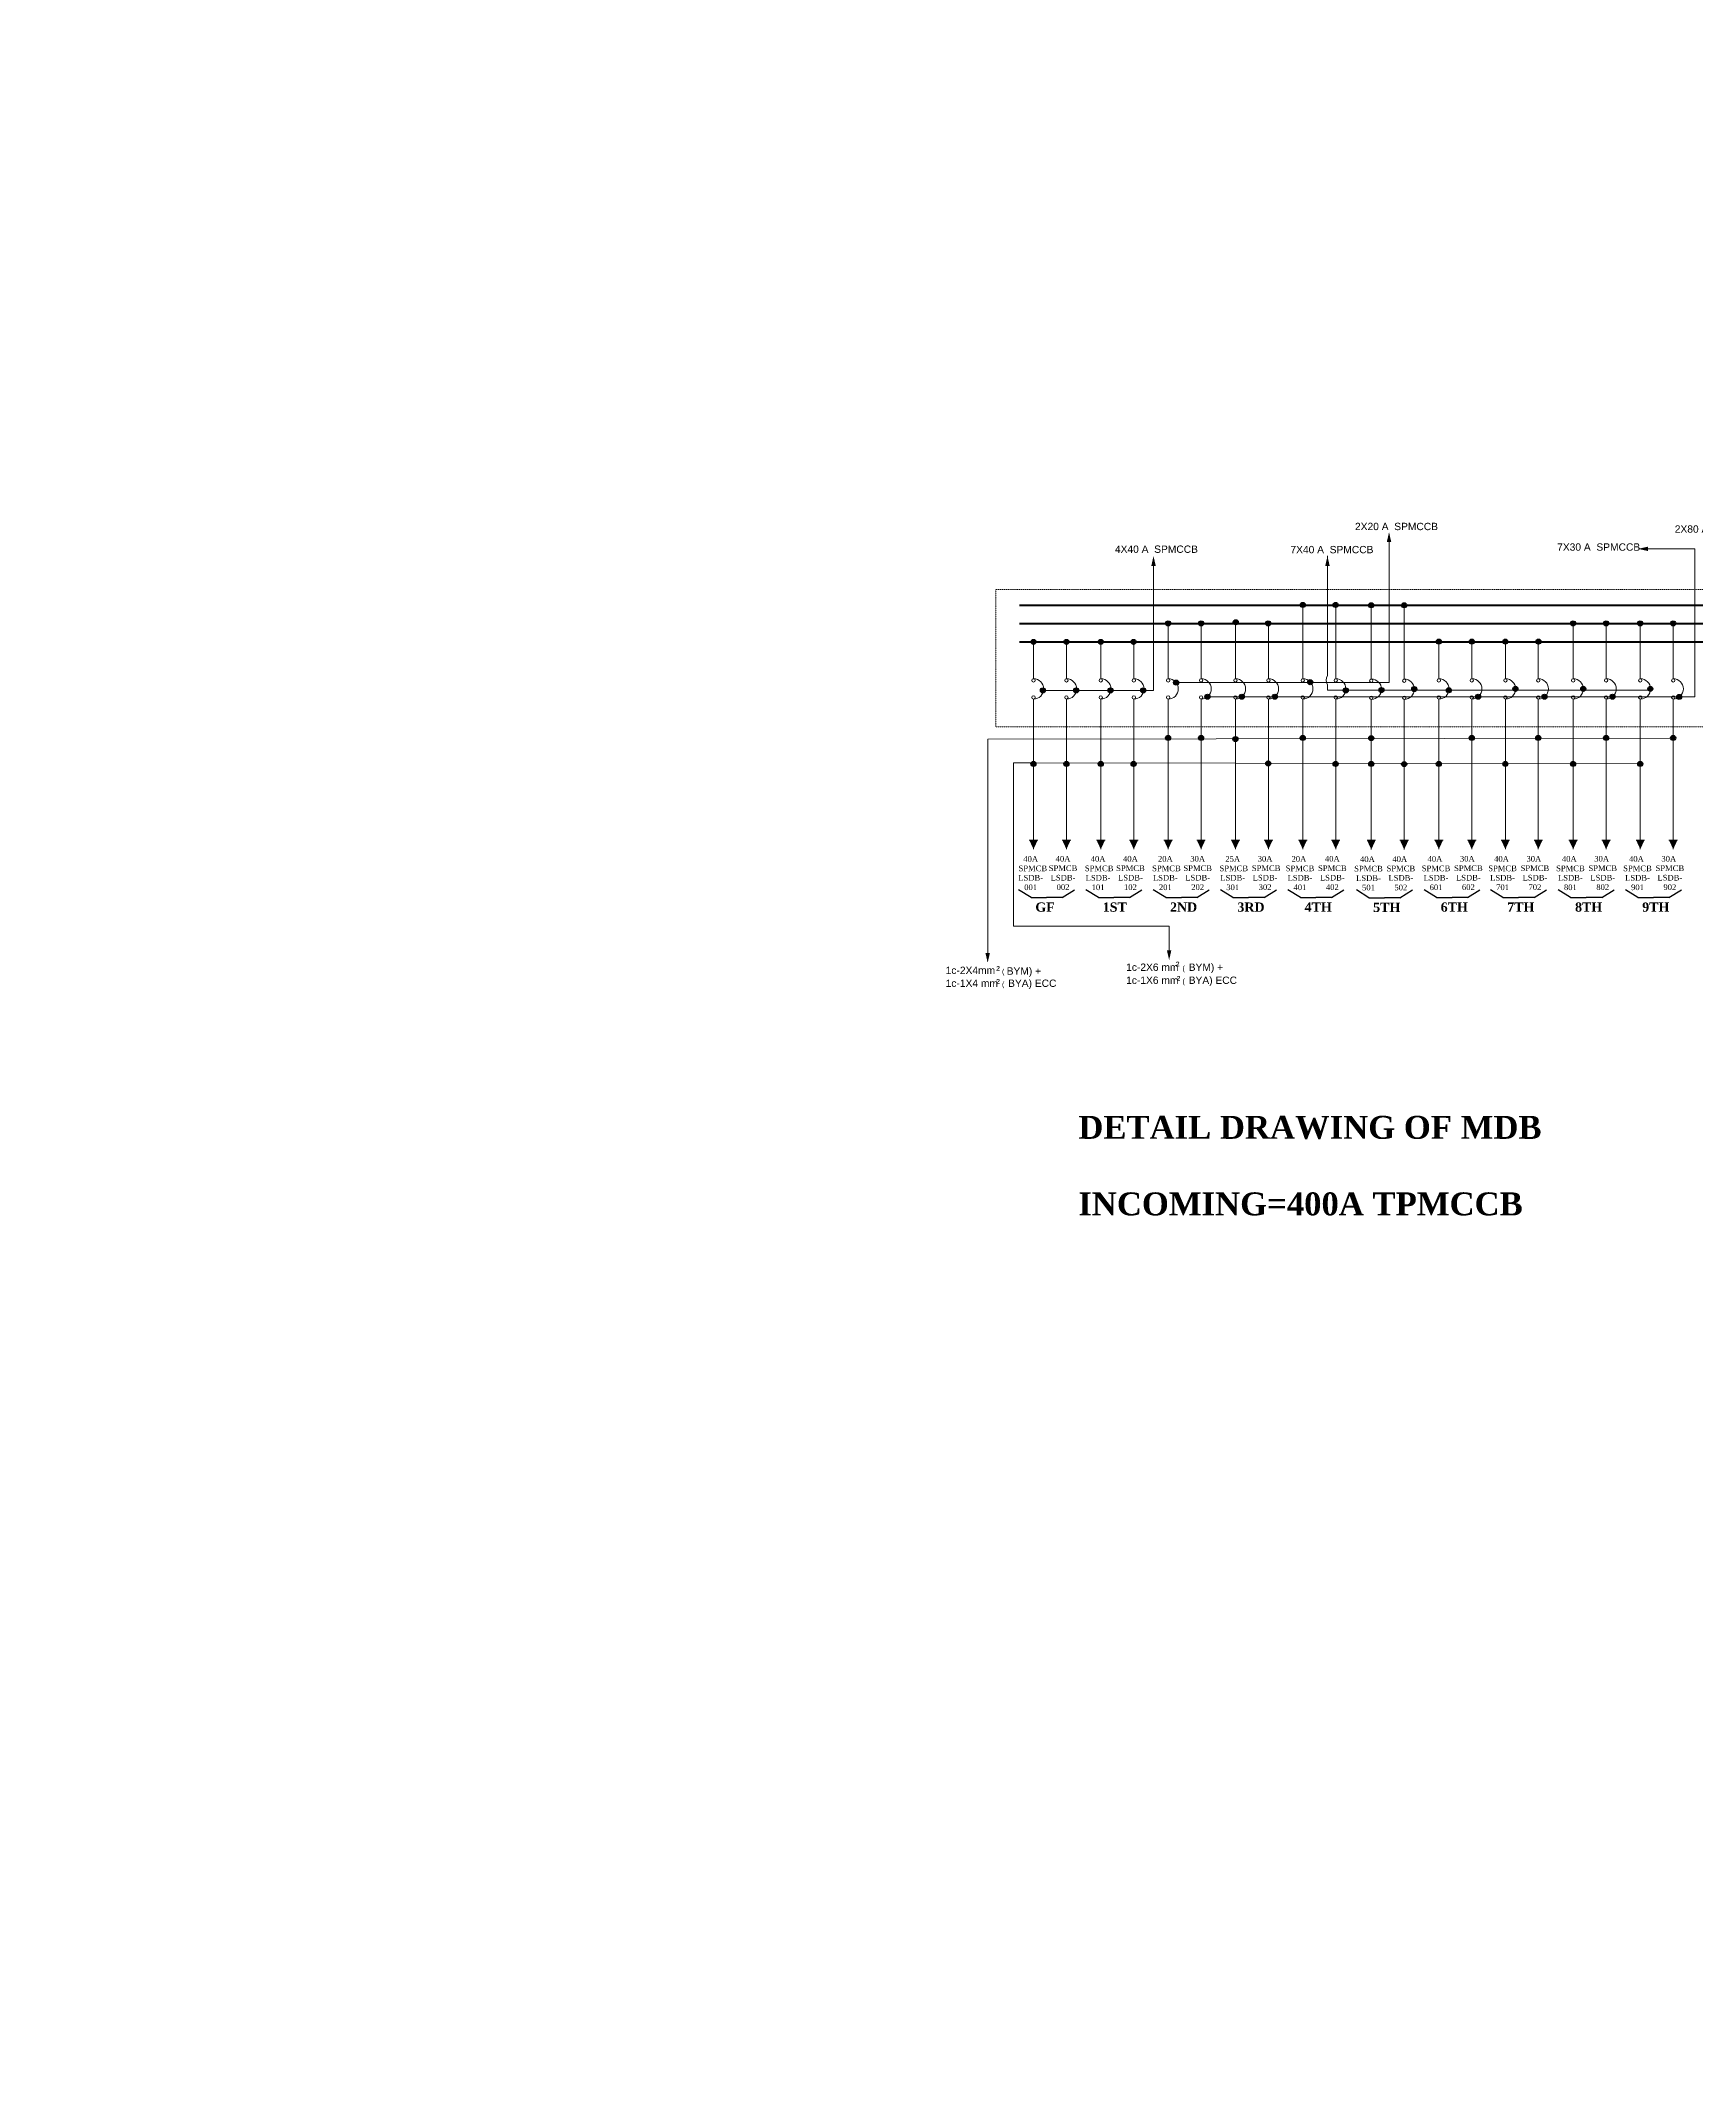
# Model space of a CAD drawing. Header units: inches. Extents: x -12 to 20935469, y -1604 to 24729220.
# Drawn here: x 20832374 to 20833540, y 24641410 to 24642836 of the extents above; entities that cross this region are included whole.
import ezdxf

# ---------------------------------------------------------------- set-up
doc = ezdxf.new("R2010")
doc.units = ezdxf.units.IN
doc.header["$LTSCALE"] = 0.03
doc.header["$MEASUREMENT"] = 0
doc.header["$PDMODE"] = 32
doc.header["$PDSIZE"] = 15
doc.linetypes.add('DASHDOTX2', pattern=[2, 1, -0.5, 0, -0.5])
for name, color, linetype, lineweight in [('CIRCUIT', 7, 'Continuous', 0), ('CKT-CABLE', 3, 'Continuous', 9), ('ELECT', 8, 'Continuous', 0), ('Power pts', 6, 'DASHDOTX2', 25)]:
    doc.layers.add(name, color=color, linetype=linetype, lineweight=lineweight)
doc.layers.add('GUTLI', color=7, linetype='Continuous')
doc.layers.add('TEXT', color=7, linetype='Continuous')
doc.styles.add('MtXpl_MS_Shell_Dlg_2', font='')
doc.styles.add('MtXpl_Swis721_Lt_BT', font='swissl.ttf')
doc.styles.get("Standard").update_dxf_attribs({"font": 'timesbd.ttf'})
doc.styles.get('MtXpl_MS_Shell_Dlg_2').set_extended_font_data('MS Shell Dlg 2')
doc.dimstyles.new('arch grid', dxfattribs={"dimtxt": 250, "dimasz": 100, "dimexe": 10, "dimexo": 10, "dimgap": 0.09, "dimtad": 0, "dimdec": 0, "dimzin": 0, "dimdsep": 46, "dimtxsty": 'Standard', "dimblk": 'DOT', "dimcen": 50, "dimdle": 50, "dimclrd": 256, "dimclre": 256, "dimadec": 0, "dimazin": 0, "dimtfac": 1, "dimtdec": 0, "dimtofl": 0, "dimtmove": 0, "dimatfit": 3, "dimldrblk": 'DOT', "dimfxl": 200, "dimfxlon": 1, "dimtolj": 1, "dimtzin": 0, "dimlwd": -1, "dimlwe": -1, "dimarcsym": 1})

# ---------------------------------------------------------------- blocks, each defined once
blk = doc.blocks.new('GUTLI')
at = {"layer": 'GUTLI', "transparency": 33554687}
h = blk.add_hatch(color=256, dxfattribs=at)
h.dxf.hatch_style = 1
h.paths.add_polyline_path([(-8533.5, -5695.1, 1), (-8530.2, -5695.1, 1)])
at = {"layer": 'GUTLI'}
blk.add_circle((-8531.9, -5695.1), 1.65, dxfattribs=at)
blk = doc.blocks.new('_Oblique')
at = {"color": 0, "linetype": 'ByBlock', "lineweight": -2}
blk.add_line((-0.5, -0.5), (0.5, 0.5), dxfattribs=at)
blk = doc.blocks.new('*D363')
at = {"ltscale": 50, "transparency": 16777216}
for p, q in [((3479.2, 24649574.1), (3479.2, 24649400.8)), ((3479.4, 24649524.1), (3469.2, 24649524.1)), ((3479.4, 24649400.8), (3469.2, 24649400.8)), ((3479.2, 24649400.8), (3479.2, 8350.7))]:
    blk.add_line(p, q, dxfattribs=at)
at = {"layer": 'Defpoints', "color": 0, "ltscale": 50, "transparency": 16777216}
for p in [(20846678.2, 24649524.1), (3479.2, 24649400.8), (20846678.2, 24649400.8)]:
    blk.add_point(p, dxfattribs=at)
at = {"ltscale": 50, "transparency": 16777216, "xscale": 100, "yscale": 100, "zscale": 100}
for p, rotation in [((3479.2, 24649524.1), 90), ((3479.2, 24649400.8), 270)]:
    blk.add_blockref('_Oblique', p, dxfattribs=dict(at, rotation=rotation))
at = {"color": 0, "ltscale": 50, "transparency": 16777216, "insert": (3479.2, 3397.6), "char_height": 250, "attachment_point": 5, "rotation": 90}
blk.add_mtext('\\A1;{\\H8.57143x;300mm}', dxfattribs=at)
blk = doc.blocks.new('_Dot')
at = {"color": 0, "linetype": 'ByBlock', "lineweight": -2}
blk.add_line((-0.5, 0), (-1, 0), dxfattribs=at)
at = {"color": 0, "linetype": 'ByBlock', "const_width": 0.5}
blk.add_lwpolyline([(-0.25, 0, 1), (0.25, 0, 1)], format="xyb", close=True, dxfattribs=at)

msp = doc.modelspace()

# ---------------------------------------------------------------- hatches: boundary and pattern name
at = {"layer": 'CIRCUIT'}
h = msp.add_hatch(color=256, dxfattribs=at)
h.dxf.hatch_style = 1
h.paths.add_polyline_path([(20833073.8, 24642272.7), (20833070.8, 24642272.7), (20833073.8, 24642266.2)])
h.paths.add_polyline_path([(20833076.8, 24642272.7), (20833073.8, 24642272.7), (20833073.8, 24642266.2)])
h = msp.add_hatch(color=256, dxfattribs=at)
h.dxf.hatch_style = 1
h.paths.add_polyline_path([(20833097, 24642272.7), (20833094, 24642272.7), (20833097, 24642266.2)])
h.paths.add_polyline_path([(20833100, 24642272.7), (20833097, 24642272.7), (20833097, 24642266.2)])
h = msp.add_hatch(color=256, dxfattribs=at)
h.dxf.hatch_style = 1
h.paths.add_polyline_path([(20833121.2, 24642272.7), (20833118.2, 24642272.7), (20833121.2, 24642266.2)])
h.paths.add_polyline_path([(20833124.3, 24642272.7), (20833121.2, 24642272.7), (20833121.2, 24642266.2)])
h = msp.add_hatch(color=256, dxfattribs=at)
h.dxf.hatch_style = 1
h.paths.add_polyline_path([(20833144.5, 24642272.7), (20833141.4, 24642272.7), (20833144.5, 24642266.2)])
h.paths.add_polyline_path([(20833147.5, 24642272.7), (20833144.5, 24642272.7), (20833144.5, 24642266.2)])
h = msp.add_hatch(color=256, dxfattribs=at)
h.dxf.hatch_style = 1
h.paths.add_polyline_path([(20833168.7, 24642272.7), (20833165.7, 24642272.7), (20833168.7, 24642266.2)])
h.paths.add_polyline_path([(20833171.7, 24642272.7), (20833168.7, 24642272.7), (20833168.7, 24642266.2)])
h = msp.add_hatch(color=256, dxfattribs=at)
h.dxf.hatch_style = 1
h.paths.add_polyline_path([(20833191.9, 24642272.7), (20833188.9, 24642272.7), (20833191.9, 24642266.2)])
h.paths.add_polyline_path([(20833194.9, 24642272.7), (20833191.9, 24642272.7), (20833191.9, 24642266.2)])
h = msp.add_hatch(color=256, dxfattribs=at)
h.dxf.hatch_style = 1
h.paths.add_polyline_path([(20833216.1, 24642272.7), (20833213.1, 24642272.7), (20833216.1, 24642266.2)])
h.paths.add_polyline_path([(20833219.2, 24642272.7), (20833216.1, 24642272.7), (20833216.1, 24642266.2)])
h = msp.add_hatch(color=256, dxfattribs=at)
h.dxf.hatch_style = 1
h.paths.add_polyline_path([(20833239.4, 24642272.7), (20833236.4, 24642272.7), (20833239.4, 24642266.2)])
h.paths.add_polyline_path([(20833242.4, 24642272.7), (20833239.4, 24642272.7), (20833239.4, 24642266.2)])
h = msp.add_hatch(color=256, dxfattribs=at)
h.dxf.hatch_style = 1
h.paths.add_polyline_path([(20833263.6, 24642272.7), (20833260.6, 24642272.7), (20833263.6, 24642266.2)])
h.paths.add_polyline_path([(20833266.6, 24642272.7), (20833263.6, 24642272.7), (20833263.6, 24642266.2)])
h = msp.add_hatch(color=256, dxfattribs=at)
h.dxf.hatch_style = 1
h.paths.add_polyline_path([(20833286.8, 24642272.7), (20833283.8, 24642272.7), (20833286.8, 24642266.2)])
h.paths.add_polyline_path([(20833289.8, 24642272.7), (20833286.8, 24642272.7), (20833286.8, 24642266.2)])
h = msp.add_hatch(color=256, dxfattribs=at)
h.dxf.hatch_style = 1
h.paths.add_polyline_path([(20833311.9, 24642272.5), (20833308.9, 24642272.5), (20833311.9, 24642266)])
h.paths.add_polyline_path([(20833314.9, 24642272.5), (20833311.9, 24642272.5), (20833311.9, 24642266)])
h = msp.add_hatch(color=256, dxfattribs=at)
h.dxf.hatch_style = 1
h.paths.add_polyline_path([(20833335.1, 24642272.5), (20833332.1, 24642272.5), (20833335.1, 24642266)])
h.paths.add_polyline_path([(20833338.1, 24642272.5), (20833335.1, 24642272.5), (20833335.1, 24642266)])
h = msp.add_hatch(color=256, dxfattribs=at)
h.dxf.hatch_style = 1
h.paths.add_polyline_path([(20833359.5, 24642272.7), (20833356.5, 24642272.7), (20833359.5, 24642266.2)])
h.paths.add_polyline_path([(20833362.5, 24642272.7), (20833359.5, 24642272.7), (20833359.5, 24642266.2)])
h = msp.add_hatch(color=256, dxfattribs=at)
h.dxf.hatch_style = 1
h.paths.add_polyline_path([(20833382.7, 24642272.7), (20833379.7, 24642272.7), (20833382.7, 24642266.2)])
h.paths.add_polyline_path([(20833385.8, 24642272.7), (20833382.7, 24642272.7), (20833382.7, 24642266.2)])
h = msp.add_hatch(color=256, dxfattribs=at)
h.dxf.hatch_style = 1
h.paths.add_polyline_path([(20833406.4, 24642272.7), (20833403.4, 24642272.7), (20833406.4, 24642266.2)])
h.paths.add_polyline_path([(20833409.4, 24642272.7), (20833406.4, 24642272.7), (20833406.4, 24642266.2)])
h = msp.add_hatch(color=256, dxfattribs=at)
h.dxf.hatch_style = 1
h.paths.add_polyline_path([(20833429.6, 24642272.7), (20833426.6, 24642272.7), (20833429.6, 24642266.2)])
h.paths.add_polyline_path([(20833432.6, 24642272.7), (20833429.6, 24642272.7), (20833429.6, 24642266.2)])
h = msp.add_hatch(color=256, dxfattribs=at)
h.dxf.hatch_style = 1
h.paths.add_polyline_path([(20833454.2, 24642272.7), (20833451.1, 24642272.7), (20833454.2, 24642266.2)])
h.paths.add_polyline_path([(20833457.2, 24642272.7), (20833454.2, 24642272.7), (20833454.2, 24642266.2)])
h = msp.add_hatch(color=256, dxfattribs=at)
h.dxf.hatch_style = 1
h.paths.add_polyline_path([(20833477.4, 24642272.7), (20833474.4, 24642272.7), (20833477.4, 24642266.2)])
h.paths.add_polyline_path([(20833480.4, 24642272.7), (20833477.4, 24642272.7), (20833477.4, 24642266.2)])
h = msp.add_hatch(color=256, dxfattribs=at)
h.dxf.hatch_style = 1
h.paths.add_polyline_path([(20833501.5, 24642272.7), (20833498.5, 24642272.7), (20833501.5, 24642266.2)])
h.paths.add_polyline_path([(20833504.5, 24642272.7), (20833501.5, 24642272.7), (20833501.5, 24642266.2)])
h = msp.add_hatch(color=256, dxfattribs=at)
h.dxf.hatch_style = 1
h.paths.add_polyline_path([(20833524.7, 24642272.7), (20833521.7, 24642272.7), (20833524.7, 24642266.2)])
h.paths.add_polyline_path([(20833527.7, 24642272.7), (20833524.7, 24642272.7), (20833524.7, 24642266.2)])

# ---------------------------------------------------------------- linework, layer by layer
for p, q in [((20833072.1, 24642232.1), (20833063.3, 24642237.7)), ((20833094, 24642232.1), (20833102.8, 24642237.7)), ((20833119.5, 24642232.1), (20833110.8, 24642237.7)), ((20833141.5, 24642232.1), (20833150.2, 24642237.7)), ((20833167, 24642232.1), (20833158.2, 24642237.7)), ((20833188.9, 24642232.1), (20833197.7, 24642237.7)), ((20833214.4, 24642232.1), (20833205.7, 24642237.7)), ((20833236.4, 24642232.1), (20833245.1, 24642237.7)), ((20833261.9, 24642232.1), (20833253.1, 24642237.7)), ((20833283.9, 24642232.1), (20833292.6, 24642237.7)), ((20833310.2, 24642231.9), (20833301.4, 24642237.5)), ((20833332.1, 24642231.9), (20833340.9, 24642237.5)), ((20833357.8, 24642232.1), (20833349.1, 24642237.7)), ((20833379.8, 24642232.1), (20833388.5, 24642237.7)), ((20833404.7, 24642232.1), (20833395.9, 24642237.7)), ((20833426.6, 24642232.1), (20833435.4, 24642237.7)), ((20833452.4, 24642232.1), (20833443.7, 24642237.7)), ((20833474.4, 24642232.1), (20833483.1, 24642237.7)), ((20833499.8, 24642232.1), (20833491, 24642237.7)), ((20833521.7, 24642232.1), (20833530.5, 24642237.7)), ((20833072.1, 24642232.1), (20833083, 24642232.1)), ((20833094, 24642232.1), (20833083, 24642232.1)), ((20833119.5, 24642232.1), (20833130.5, 24642232.1)), ((20833141.5, 24642232.1), (20833130.5, 24642232.1)), ((20833167, 24642232.1), (20833178, 24642232.1)), ((20833188.9, 24642232.1), (20833178, 24642232.1)), ((20833214.4, 24642232.1), (20833225.4, 24642232.1)), ((20833236.4, 24642232.1), (20833225.4, 24642232.1)), ((20833261.9, 24642232.1), (20833272.9, 24642232.1)), ((20833283.9, 24642232.1), (20833272.9, 24642232.1)), ((20833310.2, 24642231.9), (20833321.1, 24642231.9)), ((20833332.1, 24642231.9), (20833321.1, 24642231.9)), ((20833357.8, 24642232.1), (20833368.8, 24642232.1)), ((20833379.8, 24642232.1), (20833368.8, 24642232.1)), ((20833404.7, 24642232.1), (20833415.6, 24642232.1)), ((20833426.6, 24642232.1), (20833415.6, 24642232.1)), ((20833452.4, 24642232.1), (20833463.4, 24642232.1)), ((20833474.4, 24642232.1), (20833463.4, 24642232.1)), ((20833499.8, 24642232.1), (20833510.8, 24642232.1)), ((20833521.7, 24642232.1), (20833510.8, 24642232.1))]:
    msp.add_line(p, q)
at = {"layer": 'CIRCUIT', "linetype": 'ByBlock', "ltscale": 10}
for p, q in [((20833263.6, 24642438.3), (20833263.6, 24642386.4)), ((20833286.8, 24642438.3), (20833286.8, 24642386.4)), ((20833311.9, 24642438.1), (20833311.9, 24642386.2)), ((20833335.1, 24642438.1), (20833335.1, 24642386.2)), ((20833168.7, 24642425.3), (20833168.7, 24642386.4)), ((20833191.9, 24642425.3), (20833191.9, 24642386.4)), ((20833216.1, 24642424.8), (20833216.1, 24642386.4)), ((20833239.4, 24642424), (20833239.4, 24642386.4)), ((20833454.2, 24642425.3), (20833454.2, 24642386.4)), ((20833477.4, 24642425.3), (20833477.4, 24642386.4)), ((20833501.5, 24642425.3), (20833501.5, 24642386.4)), ((20833524.7, 24642425.3), (20833524.7, 24642386.4)), ((20833073.8, 24642412.3), (20833073.8, 24642386.4)), ((20833097, 24642412.3), (20833097, 24642386.4)), ((20833121.2, 24642412.3), (20833121.2, 24642386.4)), ((20833144.5, 24642412.4), (20833144.5, 24642386.4)), ((20833359.5, 24642413.5), (20833359.5, 24642386.4)), ((20833382.7, 24642412.4), (20833382.7, 24642386.4)), ((20833406.4, 24642412.4), (20833406.4, 24642386.4)), ((20833429.6, 24642412.4), (20833429.6, 24642386.4)), ((20833073.8, 24642372), (20833073.8, 24642272.7)), ((20833097, 24642372), (20833097, 24642272.7)), ((20833121.2, 24642372), (20833121.2, 24642272.7)), ((20833144.5, 24642372), (20833144.5, 24642272.7)), ((20833168.7, 24642372), (20833168.7, 24642272.7)), ((20833191.9, 24642372), (20833191.9, 24642272.7)), ((20833216.1, 24642372), (20833216.1, 24642272.7)), ((20833239.4, 24642372), (20833239.4, 24642272.7)), ((20833263.6, 24642372), (20833263.6, 24642272.7)), ((20833286.8, 24642372), (20833286.8, 24642272.7)), ((20833311.9, 24642371.8), (20833311.9, 24642272.5)), ((20833335.1, 24642371.8), (20833335.1, 24642272.5)), ((20833359.5, 24642372), (20833359.5, 24642272.7)), ((20833382.7, 24642372), (20833382.7, 24642272.7)), ((20833406.4, 24642372), (20833406.4, 24642272.7)), ((20833429.6, 24642372), (20833429.6, 24642272.7)), ((20833454.2, 24642372), (20833454.2, 24642272.7)), ((20833477.4, 24642372), (20833477.4, 24642272.7)), ((20833501.5, 24642372), (20833501.5, 24642272.7)), ((20833524.7, 24642372), (20833524.7, 24642272.7)), ((20833073.8, 24642272.7), (20833073.8, 24642266.2)), ((20833097, 24642272.7), (20833097, 24642266.2)), ((20833121.2, 24642272.7), (20833121.2, 24642266.2)), ((20833144.5, 24642272.7), (20833144.5, 24642266.2)), ((20833168.7, 24642272.7), (20833168.7, 24642266.2)), ((20833191.9, 24642272.7), (20833191.9, 24642266.2)), ((20833216.1, 24642272.7), (20833216.1, 24642266.2)), ((20833239.4, 24642272.7), (20833239.4, 24642266.2)), ((20833263.6, 24642272.7), (20833263.6, 24642266.2)), ((20833286.8, 24642272.7), (20833286.8, 24642266.2)), ((20833311.9, 24642272.5), (20833311.9, 24642266)), ((20833335.1, 24642272.5), (20833335.1, 24642266)), ((20833359.5, 24642272.7), (20833359.5, 24642266.2)), ((20833382.7, 24642272.7), (20833382.7, 24642266.2)), ((20833406.4, 24642272.7), (20833406.4, 24642266.2)), ((20833429.6, 24642272.7), (20833429.6, 24642266.2)), ((20833454.2, 24642272.7), (20833454.2, 24642266.2)), ((20833477.4, 24642272.7), (20833477.4, 24642266.2)), ((20833501.5, 24642272.7), (20833501.5, 24642266.2)), ((20833524.7, 24642272.7), (20833524.7, 24642266.2))]:
    msp.add_line(p, q, dxfattribs=at)
at = {"layer": 'CIRCUIT'}
for p, q in [((20833070.8, 24642272.7), (20833076.8, 24642272.7)), ((20833094, 24642272.7), (20833100, 24642272.7)), ((20833118.2, 24642272.7), (20833124.3, 24642272.7)), ((20833141.4, 24642272.7), (20833147.5, 24642272.7)), ((20833165.7, 24642272.7), (20833171.7, 24642272.7)), ((20833188.9, 24642272.7), (20833194.9, 24642272.7)), ((20833213.1, 24642272.7), (20833219.2, 24642272.7)), ((20833236.4, 24642272.7), (20833242.4, 24642272.7)), ((20833260.6, 24642272.7), (20833266.6, 24642272.7)), ((20833283.8, 24642272.7), (20833289.8, 24642272.7)), ((20833308.9, 24642272.5), (20833314.9, 24642272.5)), ((20833332.1, 24642272.5), (20833338.1, 24642272.5)), ((20833356.5, 24642272.7), (20833362.5, 24642272.7)), ((20833379.7, 24642272.7), (20833385.8, 24642272.7)), ((20833403.4, 24642272.7), (20833409.4, 24642272.7)), ((20833426.6, 24642272.7), (20833432.6, 24642272.7)), ((20833451.1, 24642272.7), (20833457.2, 24642272.7)), ((20833474.4, 24642272.7), (20833480.4, 24642272.7)), ((20833498.5, 24642272.7), (20833504.5, 24642272.7)), ((20833521.7, 24642272.7), (20833527.7, 24642272.7))]:
    msp.add_line(p, q, dxfattribs=at)
at = {"layer": 'CIRCUIT', "linetype": 'ByBlock', "ltscale": 10}
for centre in [(20833073.8, 24642385.2), (20833097, 24642385.2), (20833121.2, 24642385.2), (20833144.5, 24642385.2), (20833168.7, 24642385.2), (20833191.9, 24642385.2), (20833216.1, 24642385.2), (20833239.4, 24642385.2), (20833263.6, 24642385.2), (20833286.8, 24642385.2), (20833311.9, 24642385), (20833335.1, 24642385), (20833359.5, 24642385.2), (20833382.7, 24642385.2), (20833406.4, 24642385.2), (20833429.6, 24642385.2), (20833454.2, 24642385.2), (20833477.4, 24642385.2), (20833501.5, 24642385.2), (20833524.7, 24642385.2), (20833073.8, 24642373.2), (20833097, 24642373.2), (20833121.2, 24642373.2), (20833144.5, 24642373.2), (20833168.7, 24642373.2), (20833191.9, 24642373.2), (20833216.1, 24642373.2), (20833239.4, 24642373.2), (20833263.6, 24642373.2), (20833286.8, 24642373.2), (20833311.9, 24642373), (20833335.1, 24642373), (20833359.5, 24642373.2), (20833382.7, 24642373.2), (20833406.4, 24642373.2), (20833429.6, 24642373.2), (20833454.2, 24642373.2), (20833477.4, 24642373.2), (20833501.5, 24642373.2), (20833524.7, 24642373.2)]:
    msp.add_circle(centre, 1.19, dxfattribs=at)
at = {"layer": 'CIRCUIT'}
for centre in [(20833073.8, 24642379.2), (20833097, 24642379.2), (20833121.2, 24642379.2), (20833144.5, 24642379.2), (20833168.7, 24642379.2), (20833191.9, 24642379.2), (20833216.1, 24642379.2), (20833239.4, 24642379.2), (20833263.6, 24642379.2), (20833286.8, 24642379.2), (20833311.9, 24642379), (20833335.1, 24642379), (20833359.5, 24642379.2), (20833382.7, 24642379.2), (20833406.4, 24642379.2), (20833429.6, 24642379.2), (20833454.2, 24642379.2), (20833477.4, 24642379.2), (20833501.5, 24642379.2), (20833524.7, 24642379.2)]:
    msp.add_arc(centre, 7.17, 270.0451, 89.9549, dxfattribs=at)
at = {"layer": 'CKT-CABLE', "transparency": 33554666}
for p, q in [((20833324.6, 24642383.8), (20833324.4, 24642488.2)), ((20833158.4, 24642378.1), (20833158.4, 24642470.8)), ((20833281, 24642388.6), (20833281, 24642472.9)), ((20833539.9, 24642477.9), (20833500.6, 24642477.9)), ((20833539.9, 24642373.5), (20833539.9, 24642477.9)), ((20833174.3, 24642383.6), (20833319, 24642383.6)), ((20833281, 24642378.2), (20833281, 24642382.1)), ((20833317.2, 24642383.8), (20833324.6, 24642383.8)), ((20833080.6, 24642378.1), (20833158.4, 24642378.1)), ((20833196.4, 24642373.6), (20833483.7, 24642373.6)), ((20833281, 24642378.3), (20833508.6, 24642378.3)), ((20833481.9, 24642373.6), (20833539.9, 24642373.6)), ((20833529.1, 24642373.5), (20833539.9, 24642373.5)), ((20833041.5, 24642343.7), (20833524.7, 24642344.6)), ((20833041.5, 24642343.7), (20833041.5, 24642187.9)), ((20833075.9, 24642327.2), (20833059.7, 24642327.2)), ((20833059.7, 24642327.2), (20833059.7, 24642212)), ((20833501.5, 24642326.3), (20833073.7, 24642327.2)), ((20833059.7, 24642212), (20833169.4, 24642212)), ((20833169.4, 24642212), (20833169.4, 24642193.5))]:
    msp.add_line(p, q, dxfattribs=at)
for points in [[(20833324.4, 24642489.6, 0, 3.14, 0), (20833324.4, 24642482.7, 3.14, 3.14, 0)], [(20833158.4, 24642472.8, 0, 3.14, 0), (20833158.4, 24642465.9, 3.14, 3.14, 0)], [(20833281, 24642472.8, 0, 3.14, 0), (20833281, 24642465.9, 3.14, 3.14, 0)], [(20833041.5, 24642186.2, 0, 3.14, 0), (20833041.5, 24642193.1, 3.14, 3.14, 0)], [(20833169.4, 24642188.1, 0, 3.14, 0), (20833169.4, 24642195, 3.14, 3.14, 0)]]:
    msp.add_lwpolyline(points, format="xyseb", dxfattribs=at)
at = {"layer": 'CKT-CABLE', "lineweight": 35}
msp.add_lwpolyline([(20833500.1, 24642477.9, 0, 3.14, 0), (20833507, 24642477.9, 3.14, 3.14, 0)], format="xyseb", dxfattribs=at)
at = {"layer": 'CKT-CABLE', "transparency": 33554666}
msp.add_arc((20833286, 24642385.3), 6.01, 146.8774, 213.1226, dxfattribs=at)
at = {"layer": 'ELECT', "color": 5, "linetype": 'ByBlock', "lineweight": 60, "ltscale": 10}
for p, q in [((20833063.9, 24642438.3), (20833674.6, 24642438.3)), ((20833063.9, 24642425.3), (20834424.5, 24642425.3)), ((20833063.9, 24642412.4), (20834424.5, 24642412.4))]:
    msp.add_line(p, q, dxfattribs=at)
at = {"layer": 'Power pts', "lineweight": 0}
msp.add_lwpolyline([(20833787, 24642449.2), (20834437.5, 24642449.2), (20834437.5, 24642352.5), (20833047.2, 24642352.5), (20833047.2, 24642449.2), (20833670.8, 24642449.2)], dxfattribs=at)

# ---------------------------------------------------------------- block references
at = {"layer": 'GUTLI', "xscale": 1.078496702125832, "yscale": 1.078496702125832, "zscale": 1.078496702125832}
for p in [(20842465.2, 24648580.5), (20842488.4, 24648580.5), (20842513.5, 24648580.3), (20842536.7, 24648580.3), (20842370.3, 24648567.5), (20842393.5, 24648567.5), (20842418, 24648568.3), (20842440.9, 24648567.5), (20842655.7, 24648567.5), (20842679, 24648567.5), (20842703.1, 24648567.5), (20842726.3, 24648567.5), (20842275.4, 24648554.5), (20842298.6, 24648554.5), (20842322.8, 24648554.5), (20842346, 24648554.5), (20842561.2, 24648554.7), (20842584.4, 24648554.7), (20842608, 24648554.7), (20842631.3, 24648554.7), (20842282.1, 24648520.3), (20842305.4, 24648520.3), (20842329.6, 24648520.3), (20842352.8, 24648520.3), (20842375.9, 24648525.8), (20842470.5, 24648526.1), (20842495.5, 24648520.3), (20842520.6, 24648520.5), (20842543.8, 24648521.2), (20842568.2, 24648520.4), (20842615.1, 24648521.4), (20842662.9, 24648521.4), (20842710.2, 24648521.4), (20842398, 24648515.8), (20842422.2, 24648515.8), (20842445.5, 24648515.8), (20842588.8, 24648515.8), (20842635.7, 24648515.8), (20842683.5, 24648515.8), (20842730.6, 24648515.7), (20842370.3, 24648486.8), (20842393.5, 24648486.8), (20842417.7, 24648486), (20842465.2, 24648486.8), (20842513.5, 24648486.6), (20842584.3, 24648486.8), (20842631.2, 24648486.8), (20842679, 24648486.8), (20842726.3, 24648486.8), (20842275.4, 24648468.5), (20842298.6, 24648468.5), (20842322.8, 24648468.5), (20842346, 24648468.5), (20842440.9, 24648468.8), (20842488.4, 24648468.5), (20842513.5, 24648468.5), (20842536.7, 24648468.3), (20842561.1, 24648468.5), (20842608, 24648468.5), (20842655.7, 24648468.5), (20842703.1, 24648468.5)]:
    msp.add_blockref('GUTLI', p, dxfattribs=at)

# ---------------------------------------------------------------- texts
at = {"layer": 'TEXT', "style": 'MtXpl_Swis721_Lt_BT'}
for s, p in [('2X20 A  SPMCCB', (20833300.4, 24642491.1)), ('2X80 A  TPMCCB', (20833525.8, 24642489.3)), ('4X40 A  SPMCCB', (20833131.2, 24642475.1)), ('7X40 A  SPMCCB', (20833254.9, 24642474.8)), ('7X30 A  SPMCCB', (20833442.9, 24642476.6))]:
    msp.add_text(s, height=5.162, dxfattribs=at).set_placement(p)
at = {"layer": 'TEXT', "color": 0}
for s, height, style, p in [('1c-2X4mm', 5.16, 'MtXpl_Swis721_Lt_BT', (20833011.9, 24642178.3)), ('²', 5.59, 'MtXpl_Swis721_Lt_BT', (20833047.5, 24642178.3)), (' (', 3.66, 'MtXpl_MS_Shell_Dlg_2', (20833050.2, 24642178.3)), ('BYM) +', 5.16, 'MtXpl_Swis721_Lt_BT', (20833054.9, 24642177.8)), ('1c-2X6 mm', 5.16, 'MtXpl_Swis721_Lt_BT', (20833139.1, 24642180.5)), ('²', 5.59, 'MtXpl_Swis721_Lt_BT', (20833174.1, 24642181.4)), (' (', 3.66, 'MtXpl_MS_Shell_Dlg_2', (20833177.4, 24642180.5)), ('BYM) +', 5.16, 'MtXpl_Swis721_Lt_BT', (20833183.2, 24642180.5)), ('1c-1X4 mm', 5.16, 'MtXpl_Swis721_Lt_BT', (20833011.9, 24642169.2)), ('²', 5.59, 'MtXpl_Swis721_Lt_BT', (20833047.5, 24642169.2)), (' (', 3.66, 'MtXpl_MS_Shell_Dlg_2', (20833050.2, 24642169.2)), ('BYA) ECC', 5.16, 'MtXpl_Swis721_Lt_BT', (20833055.9, 24642169.2)), ('1c-1X6 mm', 5.16, 'MtXpl_Swis721_Lt_BT', (20833139.1, 24642171.3)), ('²', 5.59, 'MtXpl_Swis721_Lt_BT', (20833174.7, 24642171.3)), (' (', 3.66, 'MtXpl_MS_Shell_Dlg_2', (20833177.4, 24642171.3)), ('BYA) ECC', 5.16, 'MtXpl_Swis721_Lt_BT', (20833183.2, 24642171.3))]:
    msp.add_text(s, height=height, dxfattribs=dict(at, style=style)).set_placement(p)
at = {"layer": 'TEXT', "attachment_point": 1}
for s, insert, char_height, width in [('\\pxqc;{\\fTimes New Roman|b0|i0|c0|p18;40A\\P  SPMCB LSDB-\\P001}', (20833059.6, 24642261.4), 4, 24.448), ('\\pxqc;{\\fTimes New Roman|b0|i0|c0|p18;40A \\PSPMCB LSDB-\\P002}', (20833082.4, 24642261.5), 4, 24.448), ('\\pxqc;{\\fTimes New Roman|b0|i0|c0|p18;40A \\P SPMCB LSDB-\\P101}', (20833107.1, 24642261.4), 4, 24.448), ('\\pxqc;{\\fTimes New Roman|b0|i0|c0|p18;40A \\PSPMCB LSDB-\\P102}', (20833129.9, 24642261.5), 4, 24.448), ('\\pxqc;{\\fTimes New Roman|b0|i0|c0|p18;20A \\P SPMCB LSDB-\\P201}', (20833154.5, 24642261.4), 4, 24.448), ('\\pxqc;{\\fTimes New Roman|b0|i0|c0|p18;30A  \\PSPMCB LSDB-\\P202}', (20833177.3, 24642261.5), 4, 24.448), ('\\pxqc;{\\fTimes New Roman|b0|i0|c0|p18;25A \\P SPMCB LSDB-\\P301}', (20833202, 24642261.4), 4, 24.448), ('\\pxqc;{\\fTimes New Roman|b0|i0|c0|p18;30A\\P SPMCB LSDB-\\P302}', (20833224.8, 24642261.5), 4, 24.448), ('\\pxqc;{\\fTimes New Roman|b0|i0|c0|p18;20A  SPMCB LSDB-\\P401}', (20833249.4, 24642261.4), 4, 24.448), ('\\pxqc;{\\fTimes New Roman|b0|i0|c0|p18;40A\\PSPMCB LSDB-\\P402}', (20833272.2, 24642261.5), 4, 24.448), ('\\pxqc;{\\fTimes New Roman|b0|i0|c0|p18;40A  SPMCB LSDB-\\P501}', (20833297.7, 24642261.2), 4, 24.448), ('\\pxqc;{\\fTimes New Roman|b0|i0|c0|p18;40A  SPMCB LSDB-\\P502}', (20833320.5, 24642261.3), 4, 24.448), ('\\pxqc;{\\fTimes New Roman|b0|i0|c0|p18;40A  SPMCB LSDB-\\P601}', (20833345.3, 24642261.4), 4, 24.448), ('\\pxqc;{\\fTimes New Roman|b0|i0|c0|p18;30A  SPMCB LSDB-\\P602}', (20833368.1, 24642261.5), 4, 24.448), ('\\pxqc;{\\fTimes New Roman|b0|i0|c0|p18;40A  SPMCB LSDB-\\P701}', (20833392.2, 24642261.4), 4, 24.448), ('\\pxqc;{\\fTimes New Roman|b0|i0|c0|p18;30A  SPMCB LSDB-\\P702}', (20833415, 24642261.5), 4, 24.448), ('\\pxqc;{\\fTimes New Roman|b0|i0|c0|p18;40A  SPMCB LSDB-\\P801}', (20833440, 24642261.4), 4, 24.448), ('\\pxqc;{\\fTimes New Roman|b0|i0|c0|p18;30A  SPMCB LSDB-\\P802}', (20833462.8, 24642261.5), 4, 24.448), ('\\pxqc;{\\fTimes New Roman|b0|i0|c0|p18;40A  SPMCB LSDB-\\P901}', (20833487.3, 24642261.4), 4, 24.448), ('\\pxqc;{\\fTimes New Roman|b0|i0|c0|p18;30A  SPMCB LSDB-\\P902}', (20833510.1, 24642261.5), 4, 24.448), ('GF', (20833075.1, 24642228.7), 6.52, 29.336), ('1ST', (20833122.6, 24642228.7), 6.52, 29.336), ('2ND', (20833170, 24642228.7), 6.52, 29.336), ('3RD', (20833217.5, 24642228.7), 6.52, 29.336), ('4TH', (20833264.9, 24642228.7), 6.52, 29.336), ('5TH', (20833313.2, 24642228.5), 6.52, 29.336), ('6TH', (20833360.8, 24642228.7), 6.52, 29.336), ('7TH', (20833407.7, 24642228.7), 6.52, 29.336), ('8TH', (20833455.5, 24642228.7), 6.52, 29.336), ('9TH', (20833502.8, 24642228.7), 6.52, 29.336), ('{\\H3.75x;DETAIL DRAWING OF MDB\\P\\PINCOMING=400A TPMCCB}\\P                    ', (20833105.4, 24642078.3), 4.314, 360.127)]:
    msp.add_mtext(s, dxfattribs=dict(at, insert=insert, char_height=char_height, width=width))

# ---------------------------------------------------------------- dimensions: what is measured, and where the dimension line sits
at = {"ltscale": 50}
dim = msp.add_linear_dim(base=(3479.2, 24649400.8), p1=(20846678.2, 24649524.1), p2=(20846678.2, 24649400.8), angle=90, text='{\\H8.57143x;300mm}', dimstyle='arch grid', override={"dimblk1": 'Oblique', "dimblk2": 'Oblique', "dimsah": 1, "dimfxl": 0.18}, dxfattribs=at)
dim.commit()
dim.dimension.update_dxf_attribs({"geometry": '*D363', "text_midpoint": (3479.2, 3397.6), "dimtype": 160})

doc.saveas('drawing.dxf')
